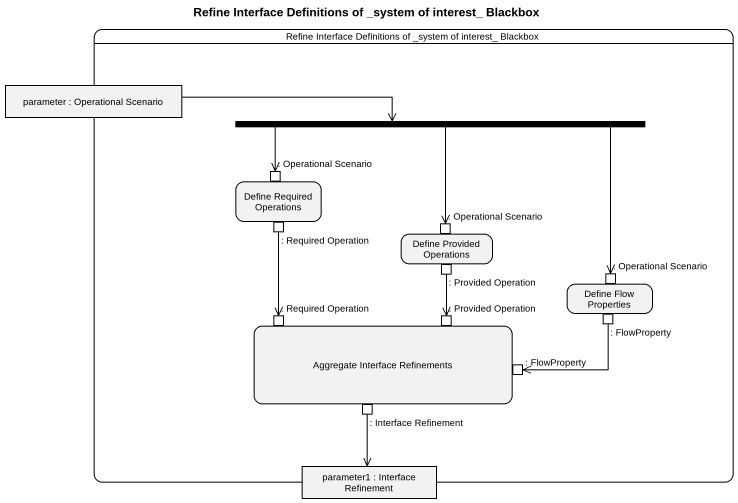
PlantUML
@startuml
title Refine Interface Definitions of _system of interest_ Blackbox
hide empty description
state "Refine Interface Definitions of _system of interest_ Blackbox" as Refine_Interface {
  state "parameter : Operational Scenario" as parameter <<object>>
  state fork1 <<fork>>
  state "Define Required Operations" as Define_Required_Operations {
    state ": Operational Scenario" as Operational_Scenario <<inputPin>>
    state ": Required Operation" as Required_Operation <<outputPin>>
  }
  state "Define Provided Operations" as Define_Provided_Operations {
    state ": Operational Scenario" as Operational_Scenario_2 <<inputPin>>
    state ": Provided Operation" as Provided_Operation <<outputPin>>
  }
  state "Define Flow Properties" as Define_Flow_Properties {
    state ": Operational Scenario" as Operational_Scenario_3 <<inputPin>>
    state ": FlowProperty" as FlowProperty <<outputPin>>
  }
  state "Aggregate Interface Refinements" as Aggregate_Interface {
    state ": Required Operation" as Required_Operation_2 <<inputPin>>
    state ": Provided Operation" as Provided_Operation_2 <<inputPin>>
    state ": FlowProperty" as FlowProperty_2 <<inputPin>>
    state ": Interface Refinement" as Interface_Refinement <<outputPin>>
  }
  state "parameter1 : Interface Refinement" as parameter1 <<object>>
}
parameter -right-> fork1
fork1 -left-> Operational_Scenario
fork1 --> Operational_Scenario_2
fork1 --> Operational_Scenario_3
Required_Operation --> Required_Operation_2
Provided_Operation --> Provided_Operation_2
FlowProperty -left-> FlowProperty_2
Interface_Refinement --> parameter1
@enduml
